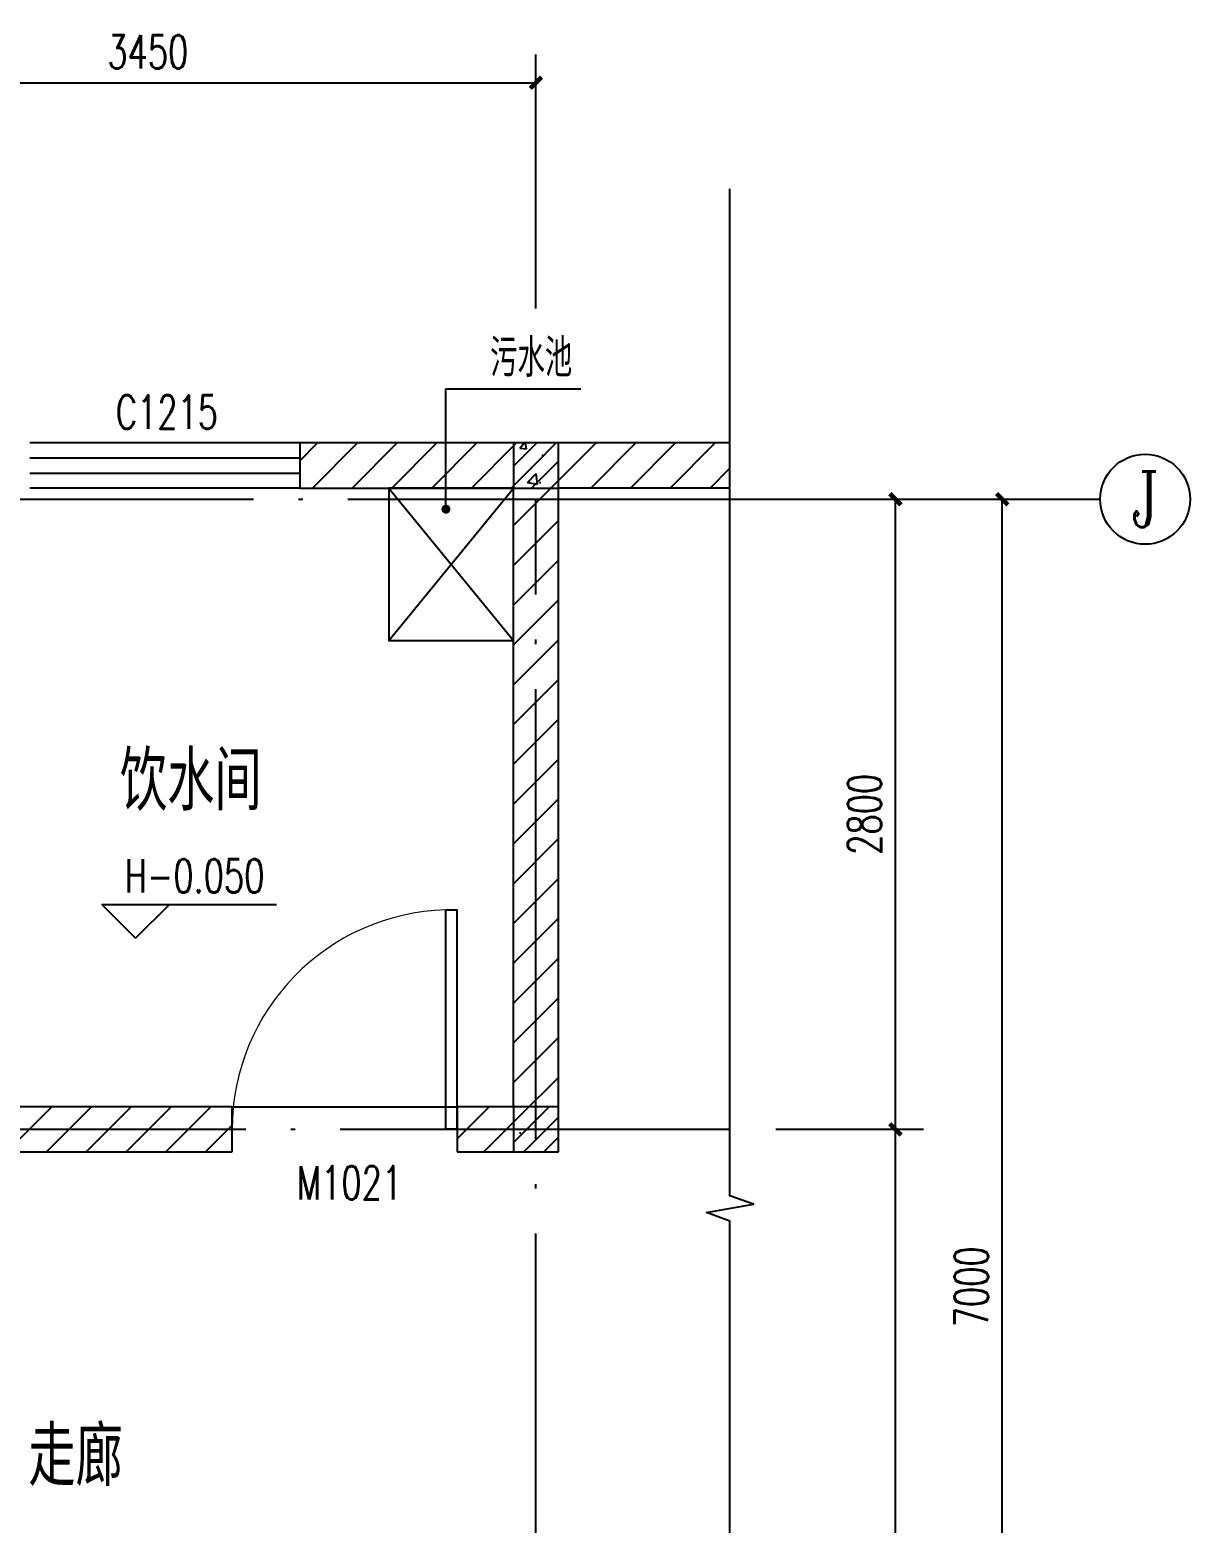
# Model space of a CAD drawing. Extents: x -93062 to 326984, y -142534 to 91021.
# Drawn here: x 157944 to 163102, y -25446 to -18810 of the extents above; entities that cross this region are included whole.
import ezdxf
from ezdxf.enums import TextEntityAlignment as Align

# ---------------------------------------------------------------- set-up
doc = ezdxf.new("R2010")
doc.units = 0
doc.header["$LTSCALE"] = 1000
doc.header["$MEASUREMENT"] = 0
doc.linetypes.add('DOTE', pattern=[2.42, 2, -0.2, 0.02, -0.2])
doc.layers.get('0').update_dxf_attribs({"color": 8})
doc.layers.get('Defpoints').update_dxf_attribs({"color": 8})
for name, color, linetype in [('AXIS', 8, 'Continuous'), ('AXIS_TEXT', 8, 'Continuous'), ('CENTRE LINE', 8, 'DOTE'), ('COLUMN', 8, 'Continuous'), ('DIM_ELEV', 8, 'Continuous'), ('DIM_LEAD', 8, 'Continuous'), ('DIM_SYMB', 8, 'Continuous'), ('DOTE', 8, 'DOTE'), ('LVTRY', 8, 'Continuous'), ('PUB_DIM', 8, 'Continuous'), ('PUB_HATCH', 8, 'Continuous'), ('PUB_TEXT', 8, 'Continuous'), ('TEXT', 8, 'Continuous'), ('WALL', 8, 'Continuous'), ('WINDOW', 8, 'Continuous'), ('WINDOW_TEXT', 8, 'Continuous')]:
    doc.layers.add(name, color=color, linetype=linetype)
doc.styles.add('_TCH_AXIS', font='COMPLEX', dxfattribs={"bigfont": 'GBCBIG'})
doc.styles.add('_TCH_DIM', font='SIMPLEX', dxfattribs={"bigfont": 'GBCBIG'})
doc.styles.add('_TCH_DIM_T3', font='SIMPLEX', dxfattribs={"width": 0.705882, "bigfont": 'GBCBIG'})
doc.styles.add('_TCH_WINDOW', font='SIMPLEX', dxfattribs={"bigfont": 'GBCBIG'})
doc.styles.add('COMPLEX', font='COMPLEX')
doc.styles.add('HZTXT', font='geditxt.shx', dxfattribs={"width": 0.8, "bigfont": 'hztxt1.shx'})
doc.dimstyles.new('_TCH_ARCH&&50', dxfattribs={"dimtxt": 148.75, "dimasz": 50, "dimexe": 125, "dimexo": 150, "dimgap": 63.125, "dimtad": 1, "dimdec": 0, "dimzin": 0, "dimdsep": 46, "dimtxsty": '_TCH_DIM_T3', "dimblk": 'ARCHTICK', "dimcen": 0.09, "dimazin": 2, "dimtfac": 1, "dimtdec": 0, "dimtix": 1, "dimtmove": 2, "dimatfit": 3, "dimfxl": 1, "dimtolj": 1, "dimtzin": 0, "dimarcsym": 0})
pattern_1 = [(45, (0, 89.76), (-88.38838, 88.38838), [])]
pattern_2 = [(45, (0, 0), (-88.38835, 88.38835), []), (50, (0, 0), (358.6301, -31.37607), [37.5, -412.5]), (355, (0, 0), (-69.3757, 376.0961), [30, -330]), (100.4514, (29.9, -2.6), (289.2547, 344.7198), [31.8701, -350.57106]), (46.1842, (0, 100), (533.6205, -82.7595), [56.25, -618.75]), (96.6356, (44.47, 93.1), (467.3314, 487.059), [47.8051, -525.8565]), (351.1842, (0, 100), (467.331, 487.0593), [45, -495]), (21, (50, 75), (298.4535, -201.30945), [37.5, -412.5]), (326, (50, 75), (121.6577, 362.575), [30, -330]), (71.4514, (74.87, 58.22), (420.1113, 161.26525), [31.8701, -350.57106]), (37.5, (0, 0), (6.07993, 166.44693), [0, -326, 0, -335, 0, -331.25]), (7.5, (0, 0), (131.53477, 197.20586), [0, -191, 0, -318.5, 0, -126.25]), (327.5, (-111.5, 0), (266.91122, -11.27744), [0, -125, 0, -390, 0, -517.5]), (317.5, (-161.5, 0), (291.5931, 50.0525), [0, -162.5, 0, -259, 0, -367.5])]

# ---------------------------------------------------------------- blocks, each defined once
blk = doc.blocks.new('_ArchTick')
at = {"color": 0, "linetype": 'ByBlock', "const_width": 0.4}
blk.add_lwpolyline([(-0.5, -0.5), (0.5, 0.5)], dxfattribs=at)
blk = doc.blocks.new('*D756')
at = {"layer": 'Defpoints', "color": 0, "transparency": 16777216}
for p in [(161585, -20895.9), (162266.5, -20895.9), (161585, -27895.9)]:
    blk.add_point(p, dxfattribs=at)
at = {"layer": 'PUB_DIM', "color": 0, "lineweight": -2, "transparency": 16777216}
for p, q in [((161735, -20895.9), (162391.5, -20895.9)), ((162266.5, -27895.9), (162266.5, -20895.9)), ((161735, -27895.9), (162391.5, -27895.9))]:
    blk.add_line(p, q, dxfattribs=at)
at = {"layer": 'PUB_DIM', "color": 0, "lineweight": -2, "transparency": 16777216, "xscale": 50, "yscale": 50, "zscale": 50}
for p, rotation in [((162266.5, -20895.9), 90), ((162266.5, -27895.9), 270)]:
    blk.add_blockref('_ArchTick', p, dxfattribs=dict(at, rotation=rotation))
at = {"layer": 'PUB_DIM', "color": 0, "transparency": 16777216, "insert": (162129, -24395.9), "char_height": 148.75, "attachment_point": 5, "rotation": 90, "style": '_TCH_DIM_T3'}
blk.add_mtext('\\A1;7000', dxfattribs=at)
blk = doc.blocks.new('*D757')
at = {"layer": 'Defpoints', "color": 0, "transparency": 16777216}
for p in [(161110, -20895.9), (161791.5, -20895.9), (161110, -23695.9)]:
    blk.add_point(p, dxfattribs=at)
at = {"layer": 'PUB_DIM', "color": 0, "lineweight": -2, "transparency": 16777216}
for p, q in [((161260, -20895.9), (161916.5, -20895.9)), ((161791.5, -23695.9), (161791.5, -20895.9)), ((161260, -23695.9), (161916.5, -23695.9))]:
    blk.add_line(p, q, dxfattribs=at)
at = {"layer": 'PUB_DIM', "color": 0, "lineweight": -2, "transparency": 16777216, "xscale": 50, "yscale": 50, "zscale": 50}
for p, rotation in [((161791.5, -20895.9), 90), ((161791.5, -23695.9), 270)]:
    blk.add_blockref('_ArchTick', p, dxfattribs=dict(at, rotation=rotation))
at = {"layer": 'PUB_DIM', "color": 0, "transparency": 16777216, "insert": (161654, -22295.9), "char_height": 148.75, "attachment_point": 5, "rotation": 90, "style": '_TCH_DIM_T3'}
blk.add_mtext('\\A1;2800', dxfattribs=at)
blk = doc.blocks.new('*D758')
at = {"layer": 'Defpoints', "color": 0, "transparency": 16777216}
for p in [(161110, -23695.9), (161791.5, -23695.9), (161110, -27895.9)]:
    blk.add_point(p, dxfattribs=at)
at = {"layer": 'PUB_DIM', "color": 0, "lineweight": -2, "transparency": 16777216}
for p, q in [((161260, -23695.9), (161916.5, -23695.9)), ((161791.5, -27895.9), (161791.5, -23695.9)), ((161260, -27895.9), (161916.5, -27895.9))]:
    blk.add_line(p, q, dxfattribs=at)
at = {"layer": 'PUB_DIM', "color": 0, "lineweight": -2, "transparency": 16777216, "xscale": 50, "yscale": 50, "zscale": 50}
for p, rotation in [((161791.5, -23695.9), 90), ((161791.5, -27895.9), 270)]:
    blk.add_blockref('_ArchTick', p, dxfattribs=dict(at, rotation=rotation))
at = {"layer": 'PUB_DIM', "color": 0, "transparency": 16777216, "insert": (161654, -25795.9), "char_height": 148.75, "attachment_point": 5, "rotation": 90, "style": '_TCH_DIM_T3'}
blk.add_mtext('\\A1;4200', dxfattribs=at)
blk = doc.blocks.new('*D773')
at = {"layer": 'AXIS', "color": 0, "lineweight": -2, "transparency": 16777216}
for p, q in [((156743.2, -20048.5), (156743.2, -18920.1)), ((160193.2, -20048.5), (160193.2, -18920.1)), ((156743.2, -19045.1), (160193.2, -19045.1))]:
    blk.add_line(p, q, dxfattribs=at)
at = {"layer": 'Defpoints', "color": 0, "transparency": 16777216}
for p in [(160193.2, -19045.1), (156743.2, -20198.5), (160193.2, -20198.5)]:
    blk.add_point(p, dxfattribs=at)
at = {"layer": 'AXIS', "color": 0, "lineweight": -2, "transparency": 16777216, "xscale": 50, "yscale": 50, "zscale": 50, "rotation": 180}
blk.add_blockref('_ArchTick', (156743.2, -19045.1), dxfattribs=at)
at = {"layer": 'AXIS', "color": 0, "lineweight": -2, "transparency": 16777216, "xscale": 50, "yscale": 50, "zscale": 50}
blk.add_blockref('_ArchTick', (160193.2, -19045.1), dxfattribs=at)
at = {"layer": 'AXIS', "color": 0, "transparency": 16777216, "insert": (158468.2, -18907.6), "char_height": 148.75, "attachment_point": 5, "style": '_TCH_DIM_T3'}
blk.add_mtext('\\A1;3450', dxfattribs=at)
blk = doc.blocks.new('_AXISO')
blk.add_circle((0, 0), 0.5)
at = {"layer": 'AXIS_TEXT', "style": 'COMPLEX', "width": 1.041667}
blk.add_attdef('A', text='', height=0.56, dxfattribs=at).set_placement((-0.25, -0.28), (0.25, -0.28), align=Align.FIT)
blk = doc.blocks.new('$TCHSYS$WIN2D')
for p, q in [((-0.5, 0.5), (0.5, 0.5)), ((0.5, 0.1667), (-0.5, 0.1667)), ((0.5, -0.1667), (-0.5, -0.1667)), ((-0.5, -0.5), (0.5, -0.5))]:
    blk.add_line(p, q)
blk = doc.blocks.new('$DorLib2D$00000001')
for p, q in [((0.45, 0.975), (0.5, 0.975)), ((0.45, 0), (0.45, 0.975)), ((0.5, 0), (0.5, 0.975)), ((0.5, 0), (0.45, 0))]:
    blk.add_line(p, q)
at = {"lineweight": 13}
blk.add_arc((0.475, 0), 0.975, 91.46928, 180, dxfattribs=at)

msp = doc.modelspace()

# ---------------------------------------------------------------- hatches: boundary and pattern name
at = {"layer": 'PUB_HATCH'}
h = msp.add_hatch(dxfattribs=at)
h.set_pattern_fill('普通砖', color=256, scale=50, style=0)
h.set_pattern_definition(pattern_1)
h.paths.add_polyline_path([(160193.2, -20645.9), (159143.2, -20645.9), (159143.2, -20845.9), (160093.2, -20845.9), (160193.2, -20779.3)])
h = msp.add_hatch(dxfattribs=at)
h.set_pattern_fill('钢筋混凝土', color=256, scale=50, style=0)
h.set_pattern_definition(pattern_2)
h.paths.add_polyline_path([(160093.2, -20645.9), (160093.2, -20845.9), (160293.2, -20845.9), (160293.2, -20645.9)])
h = msp.add_hatch(dxfattribs=at)
h.set_pattern_fill('普通砖', color=256, scale=50, style=0)
h.set_pattern_definition(pattern_1)
h.paths.add_polyline_path([(161056, -20645.9), (160193.2, -20645.9), (160193.2, -20779.3), (160293.2, -20845.9), (161056, -20845.9)])
h = msp.add_hatch(dxfattribs=at)
h.set_pattern_fill('普通砖', color=256, scale=50, style=0)
h.set_pattern_definition(pattern_1)
h.paths.add_polyline_path([(160093.2, -23595.9), (160293.2, -23795.9), (160293.2, -20845.9), (160193.2, -20779.3), (160093.2, -20845.9)])
h = msp.add_hatch(dxfattribs=at)
h.set_pattern_fill('普通砖', color=256, scale=50, style=0)
h.set_pattern_definition(pattern_1)
h.paths.add_polyline_path([(156743.2, -23795.9), (158843.2, -23795.9), (158843.2, -23595.9), (156843.2, -23595.9), (156743.2, -23662.6)])
h = msp.add_hatch(dxfattribs=at)
h.set_pattern_fill('普通砖', color=256, scale=50, style=0)
h.set_pattern_definition(pattern_1)
h.paths.add_polyline_path([(160093.2, -23595.9), (159843.2, -23595.9), (159843.2, -23795.9), (160293.2, -23795.9)])
h = msp.add_hatch(dxfattribs=at)
h.set_pattern_fill('钢筋混凝土', color=256, scale=50, style=0)
h.set_pattern_definition(pattern_2)
h.paths.add_polyline_path([(160093.2, -23595.9), (160093.2, -23795.9), (160293.2, -23795.9), (160293.2, -23595.9)])

# ---------------------------------------------------------------- linework, layer by layer
at = {"layer": 'AXIS'}
msp.add_line((161056, -20895.9), (162701.6, -20895.9), dxfattribs=at)
at = {"layer": 'CENTRE LINE'}
msp.add_line((149643.2, -23695.9), (161056, -23695.9), dxfattribs=at)
msp.add_lwpolyline([(160193.2, -28579.5), (160193.2, -20895.9)], dxfattribs=at)
at = {"layer": 'COLUMN'}
for p, q in [((160093.2, -20645.9), (160093.2, -20845.9)), ((160293.2, -20645.9), (160093.2, -20645.9)), ((160293.2, -20845.9), (160293.2, -20645.9)), ((160093.2, -20845.9), (160293.2, -20845.9)), ((160093.2, -23595.9), (160093.2, -23795.9)), ((160293.2, -23595.9), (160093.2, -23595.9)), ((160293.2, -23795.9), (160293.2, -23595.9)), ((160093.2, -23795.9), (160293.2, -23795.9))]:
    msp.add_line(p, q, dxfattribs=at)
at = {"layer": 'DIM_ELEV'}
for p, q in [((158414, -22846.5), (158264, -22696.5)), ((158264, -22696.5), (159040.5, -22696.5)), ((158414, -22846.5), (158564, -22696.5))]:
    msp.add_line(p, q, dxfattribs=at)
at = {"layer": 'DIM_LEAD'}
for p, q in [((159793.5, -20940), (159793.5, -20404.5)), ((159793.5, -20404.5), (160392.5, -20404.5))]:
    msp.add_line(p, q, dxfattribs=at)
at = {"layer": 'DIM_LEAD', "const_width": 20}
msp.add_lwpolyline([(159793.5, -20950, 1), (159793.5, -20930, 1)], format="xyb", close=True, dxfattribs=at)
at = {"layer": 'DIM_SYMB'}
msp.add_lwpolyline([(161056, -28579.5), (161056, -24104), (160951, -24065.8), (161161, -24028.8), (161056, -23991.5), (161056, -19516)], dxfattribs=at)
at = {"layer": 'DOTE'}
msp.add_line((147257.5, -20895.9), (161056, -20895.9), dxfattribs=at)
at = {"layer": 'LVTRY'}
for p, q in [((159538.8, -21524), (160093.2, -20845.9)), ((159538.8, -20845.9), (160093.2, -21524))]:
    msp.add_line(p, q, dxfattribs=at)
msp.add_lwpolyline([(160093.2, -20845.9), (159538.8, -20845.9), (159538.8, -21524), (160093.2, -21524)], close=True, dxfattribs=at)
at = {"layer": 'WALL'}
for p, q in [((160193.2, -20645.9), (159143.2, -20645.9)), ((159143.2, -20645.9), (159143.2, -20845.9)), ((161056, -20645.9), (160193.2, -20645.9)), ((161056, -20845.9), (161056, -20645.9)), ((159143.2, -20845.9), (160093.2, -20845.9)), ((160093.2, -23595.9), (160093.2, -20845.9)), ((161056, -20845.9), (160293.2, -20845.9)), ((160293.2, -23795.9), (160293.2, -20845.9)), ((158843.2, -23595.9), (156843.2, -23595.9)), ((158843.2, -23795.9), (158843.2, -23595.9)), ((160093.2, -23595.9), (159843.2, -23595.9)), ((159843.2, -23595.9), (159843.2, -23795.9)), ((156743.2, -23795.9), (158843.2, -23795.9)), ((159843.2, -23795.9), (160293.2, -23795.9))]:
    msp.add_line(p, q, dxfattribs=at)
at = {"layer": 'WINDOW'}
msp.add_line((158843.2, -23595.9), (159843.2, -23595.9), dxfattribs=at)

# ---------------------------------------------------------------- block references
at = {"layer": 'AXIS'}
ref = msp.add_blockref('_AXISO', (162901.6, -20895.9), dxfattribs=dict(at, xscale=400, yscale=400, zscale=400))
ref.add_attrib('A', 'J', dxfattribs={"layer": 'AXIS_TEXT', "height": 248, "style": '_TCH_AXIS'}).set_placement((162836.7, -21019.9), (162966.6, -21019.9), align=Align.FIT)
at = {"layer": 'WINDOW'}
ref = msp.add_blockref('$TCHSYS$WIN2D', (158543.2, -20745.9), dxfattribs=dict(at, xscale=1200, yscale=200, zscale=1200, rotation=180))
ref.add_attrib('A', 'C1215', (158325.7, -20582.8), dxfattribs={"layer": 'WINDOW_TEXT', "height": 148.75, "style": '_TCH_WINDOW', "width": 0.705882})
ref = msp.add_blockref('$DorLib2D$00000001', (159343.2, -23695.9), dxfattribs=dict(at, xscale=1000, yscale=1000, zscale=1000))
ref.add_attrib('A', 'M1021', (159130.7, -24007.8), dxfattribs={"layer": 'WINDOW_TEXT', "height": 148.75, "style": '_TCH_WINDOW', "width": 0.705882})

# ---------------------------------------------------------------- texts
at = {"layer": 'PUB_TEXT', "style": '_TCH_DIM'}
msp.add_text('污水池', height=168.79, dxfattribs=at).set_placement((159990, -20352))
at = {"layer": 'PUB_TEXT', "style": '_TCH_DIM', "width": 0.705882}
msp.add_text('H-0.050', height=148.75, dxfattribs=at).set_placement((158365.5, -22644))
at = {"layer": 'TEXT', "style": 'HZTXT', "width": 0.8}
for s, p in [('饮水间', (158344, -22279)), ('走廊', (157937, -25279.9))]:
    msp.add_text(s, height=262.5, dxfattribs=at).set_placement(p)

# ---------------------------------------------------------------- dimensions: what is measured, and where the dimension line sits
at = {"layer": 'AXIS'}
dim = msp.add_aligned_dim(p1=(156743.2, -20198.5), p2=(160193.2, -20198.5), distance=1153.4, dimstyle='_TCH_ARCH&&50', dxfattribs=at)
dim.commit()
dim.dimension.update_dxf_attribs({"geometry": '*D773', "text_midpoint": (158468.2, -18907.6)})
at = {"layer": 'PUB_DIM'}
for p1, p2, picture, middle in [((161110, -23695.9), (161110, -20895.9), '*D757', (161654, -22295.9)), ((161585, -27895.9), (161585, -20895.9), '*D756', (162129, -24395.9)), ((161110, -27895.9), (161110, -23695.9), '*D758', (161654, -25795.9))]:
    dim = msp.add_aligned_dim(p1=p1, p2=p2, distance=-681.5, dimstyle='_TCH_ARCH&&50', dxfattribs=at)
    dim.commit()
    dim.dimension.update_dxf_attribs({"geometry": picture, "text_midpoint": middle})

doc.saveas('drawing.dxf')
